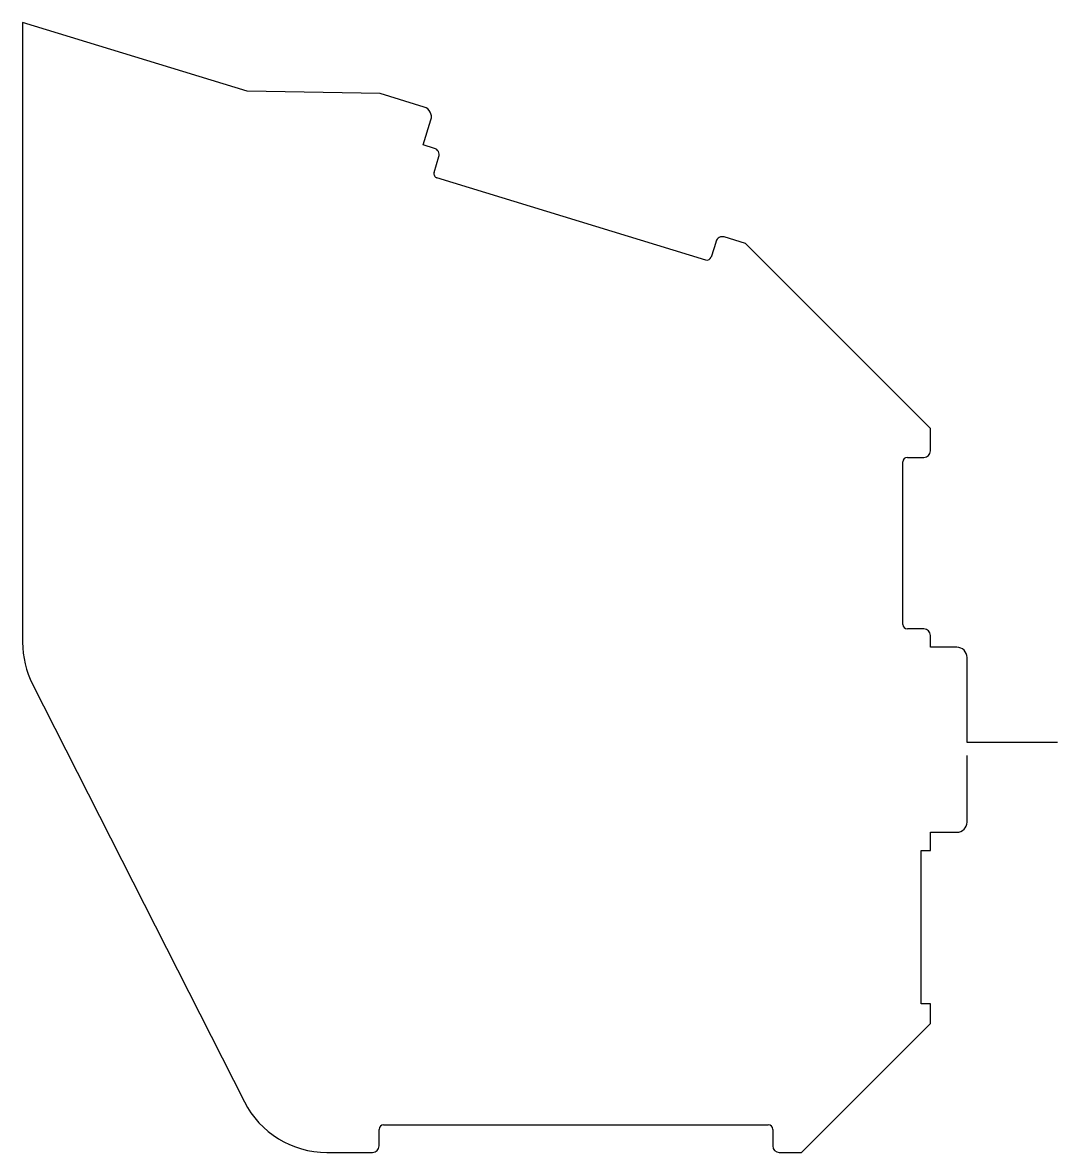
# Model space of a CAD drawing. Extents: x 81.9 to 138.5, y 13.9 to 75.7.
import ezdxf

# ---------------------------------------------------------------- set-up
doc = ezdxf.new("R2010")
doc.units = 0

msp = doc.modelspace()

# ---------------------------------------------------------------- linework, layer by layer
for p, q in [((94.21, 71.96), (81.94, 75.71)), ((81.94, 75.71), (81.94, 41.83)), ((101.49, 71.83), (94.21, 71.96)), ((103.89, 71.09), (101.49, 71.83)), ((103.84, 69.02), (104.26, 70.4)), ((104.45, 68.83), (103.84, 69.02)), ((104.43, 67.52), (104.69, 68.38)), ((119.28, 62.73), (104.59, 67.22)), ((119.84, 63.75), (119.57, 62.89)), ((121.45, 63.64), (120.29, 63.99)), ((131.56, 53.52), (121.45, 63.64)), ((131.56, 52.3), (131.56, 53.52)), ((130.3, 51.94), (131.2, 51.94)), ((130.06, 42.8), (130.06, 51.7)), ((131.2, 42.56), (130.3, 42.56)), ((131.56, 41.56), (131.56, 42.2)), ((133, 41.56), (131.56, 41.56)), ((133.56, 36.35), (133.56, 41)), ((82.49, 39.54), (94.06, 16.71)), ((138.5, 36.35), (133.56, 36.35)), ((133.56, 32), (133.56, 35.64)), ((131.56, 30.44), (131.56, 31.44)), ((131.56, 31.44), (133, 31.44)), ((131.06, 22.06), (131.06, 30.44)), ((131.06, 30.44), (131.56, 30.44)), ((131.56, 22.06), (131.06, 22.06)), ((131.56, 20.98), (131.56, 22.06)), ((124.52, 13.94), (131.56, 20.98)), ((101.43, 14.3), (101.43, 15.2)), ((101.67, 15.44), (122.7, 15.44)), ((122.94, 15.2), (122.94, 14.3)), ((98.57, 13.94), (101.07, 13.94)), ((123.3, 13.94), (124.52, 13.94))]:
    msp.add_line(p, q)
for centre, radius, start, end in [((103.73, 70.56), 0.554, 343.20163, 73.20163), ((104.35, 68.49), 0.357, 342.07208, 73.61046), ((104.66, 67.45), 0.24, 163.07249, 253.07249), ((120.18, 63.65), 0.357, 72.07208, 163.61046), ((119.35, 62.96), 0.231, 253.07249, 342.34988), ((130.3, 51.7), 0.24, 90, 180), ((131.2, 52.3), 0.36, 270, 0), ((130.3, 42.8), 0.24, 180, 270), ((131.2, 42.2), 0.36, 0, 90), ((87, 41.83), 5.06, 180, 206.91966), ((133, 41), 0.56, 0, 90), ((133, 32), 0.56, 270, 0), ((98.57, 19), 5.058, 206.91966, 270), ((101.67, 15.2), 0.24, 90, 180), ((122.7, 15.2), 0.24, 0, 90), ((101.07, 14.3), 0.36, 270, 0), ((123.3, 14.3), 0.36, 180, 270)]:
    msp.add_arc(centre, radius, start, end)

doc.saveas('drawing.dxf')
